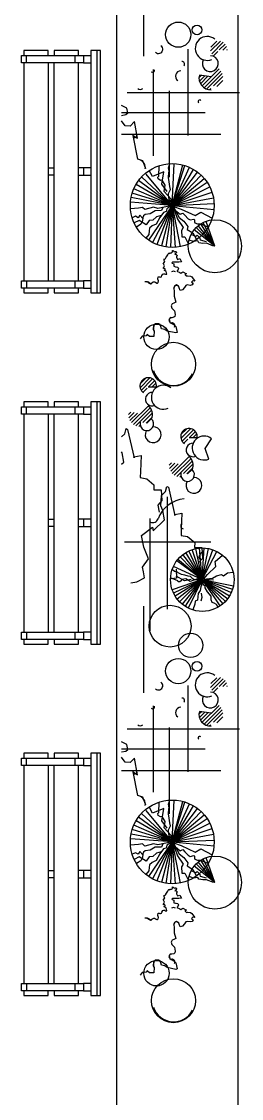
# Model space of a CAD drawing. Header units: millimetres. Extents: x 387 to 811, y 539 to 827.
# Drawn here: x 518.16 to 519.97, y 755.33 to 764.22 of the extents above; entities that cross this region are included whole.
import ezdxf

# ---------------------------------------------------------------- set-up
doc = ezdxf.new("R2010")
doc.units = ezdxf.units.MM
for name, color, linetype in [('LINHA FINA', 8, 'Continuous'), ('MOBILIARIO', 3, 'Continuous'), ('vegetação', 112, 'Continuous')]:
    doc.layers.add(name, color=color, linetype=linetype)

# ---------------------------------------------------------------- blocks, each defined once
blk = doc.blocks.new('banco de praça')
at = {"layer": 'MOBILIARIO'}
for p, q in [((1036.5472, 73.7369), (1036.5472, 73.8169)), ((1036.5472, 73.8169), (1038.5472, 73.8169)), ((1038.5472, 73.7869), (1036.5472, 73.7869)), ((1038.5472, 73.8169), (1038.5472, 73.7369)), ((1038.5472, 73.7369), (1036.5472, 73.7369)), ((1036.5872, 73.6769), (1036.5872, 73.7344)), ((1036.6472, 73.7344), (1036.6472, 73.6769)), ((1037.5197, 73.6394), (1037.5197, 73.7344)), ((1037.5797, 73.7344), (1037.5797, 73.6369)), ((1038.4472, 73.6769), (1038.4472, 73.7344)), ((1038.5072, 73.6769), (1038.5072, 73.7344)), ((1036.5472, 73.4369), (1036.5472, 73.6369)), ((1036.5472, 73.6369), (1036.5847, 73.6369)), ((1036.6472, 73.6769), (1036.5872, 73.6769)), ((1036.5872, 73.6744), (1036.5872, 73.1669)), ((1036.6472, 73.6069), (1036.5872, 73.6069)), ((1036.6472, 73.1669), (1036.6472, 73.6744)), ((1036.6497, 73.6369), (1038.4472, 73.6369)), ((1037.5797, 73.6769), (1037.5197, 73.6769)), ((1038.5072, 73.6769), (1038.4472, 73.6769)), ((1038.4472, 73.6744), (1038.4472, 73.1669)), ((1038.5072, 73.6069), (1038.4472, 73.6069)), ((1038.5072, 73.1669), (1038.5072, 73.6744)), ((1038.5097, 73.6369), (1038.5472, 73.6369)), ((1038.5472, 73.6369), (1038.5472, 73.4369)), ((1036.5847, 73.4369), (1036.5472, 73.4369)), ((1036.6497, 73.4369), (1038.4472, 73.4369)), ((1037.5197, 73.4344), (1037.5197, 73.3894)), ((1037.5797, 73.3869), (1037.5797, 73.4369)), ((1038.5472, 73.4369), (1038.5097, 73.4369)), ((1036.5472, 73.1869), (1036.5472, 73.3869)), ((1036.5472, 73.3869), (1036.5847, 73.3869)), ((1038.4472, 73.3869), (1036.6497, 73.3869)), ((1038.5097, 73.3869), (1038.5472, 73.3869)), ((1038.5472, 73.3869), (1038.5472, 73.1869)), ((1036.5847, 73.1869), (1036.5472, 73.1869)), ((1036.6472, 73.2069), (1036.5872, 73.2069)), ((1036.5872, 73.1669), (1036.6472, 73.1669)), ((1038.4447, 73.1869), (1036.6497, 73.1869)), ((1038.4472, 73.2069), (1038.5072, 73.2069)), ((1038.4472, 73.1669), (1038.5072, 73.1669)), ((1038.5472, 73.1869), (1038.5097, 73.1869))]:
    blk.add_line(p, q, dxfattribs=at)
blk = doc.blocks.new('*X49')
at = {"color": 0}
for p, q in [((50.046, 9.5), (50.248, 9.702)), ((50.07, 9.479), (50.269, 9.678)), ((50.099, 9.463), (50.285, 9.649)), ((50.121, 9.71), (50.15, 9.739)), ((50.127, 9.671), (50.19, 9.734)), ((50.133, 9.632), (50.222, 9.721)), ((49.714, 9.482), (49.831, 9.6)), ((49.715, 9.528), (49.785, 9.599)), ((49.727, 9.45), (49.863, 9.586)), ((49.838, 9.516), (49.887, 9.565)), ((50.135, 9.454), (50.248, 9.567)), ((50.182, 9.456), (50.254, 9.528)), ((50.28, 9.599), (50.294, 9.613)), ((49.748, 9.426), (49.819, 9.498)), ((49.776, 9.41), (49.82, 9.454)), ((49.816, 9.404), (49.821, 9.41))]:
    blk.add_line(p, q, dxfattribs=at)

msp = doc.modelspace()

# ---------------------------------------------------------------- linework, layer by layer
at = {"layer": 'LINHA FINA'}
for p, q in [((519.9471, 754.7532, 54), (519.9471, 767.8071, 54)), ((518.9471, 755.0831, 54), (518.9471, 767.4772, 54))]:
    msp.add_line(p, q, dxfattribs=at)
at = {"layer": 'vegetação'}
for p, q in [((519.1671, 764.6504, -17.14), (519.1671, 763.9374, -17.14)), ((519.5311, 763.9958, -17.14), (519.5311, 763.2828, -17.14)), ((519.2462, 763.8295, -17.14), (519.2462, 763.1165, -17.14)), ((519.723, 763.7684, -17.14), (519.6265, 763.7826, -17.14)), ((519.0326, 763.6393, -17.14), (519.9584, 763.6393, -17.14)), ((519.3768, 763.6512, -17.14), (519.3768, 762.9382, -17.14)), ((518.9855, 763.473, -17.14), (519.6735, 763.473, -17.14)), ((518.9855, 763.2947, -17.14), (519.8041, 763.2947, -17.14)), ((519.4034, 762.7053, -17.14), (519.4894, 763.0402, -17.14)), ((519.4034, 762.7053, -17.14), (519.508, 763.0348, -17.14)), ((519.4034, 762.7053, -17.14), (519.5442, 763.021, -17.14)), ((519.4034, 762.7053, -17.14), (519.5787, 763.0033, -17.14)), ((519.4034, 762.7053, -17.14), (519.1256, 762.9111, -17.14)), ((519.4034, 762.7053, -17.14), (519.1504, 762.9409, -17.14)), ((519.4034, 762.7053, -17.14), (519.1876, 762.9653, -17.14)), ((519.2412, 762.9436, -17.14), (519.2136, 762.9942, -17.14)), ((519.3329, 762.9825, -17.14), (519.2412, 762.9436, -17.14)), ((519.318, 762.8805, -17.14), (519.3329, 762.9825, -17.14)), ((519.4034, 762.7053, -17.14), (519.611, 762.9818, -17.14)), ((519.4034, 762.7053, -17.14), (519.6406, 762.9568, -17.14)), ((519.4034, 762.7053, -17.14), (519.6673, 762.9287, -17.14)), ((519.4034, 762.7053, -17.14), (519.0868, 762.8441, -17.14)), ((519.4034, 762.7053, -17.14), (519.1043, 762.8787, -17.14)), ((519.3602, 762.8202, -17.14), (519.318, 762.8805, -17.14)), ((519.4034, 762.7053, -17.14), (519.6906, 762.8977, -17.14)), ((519.4034, 762.7053, -17.14), (519.7125, 762.8601, -17.14)), ((519.4034, 762.7053, -17.14), (519.0587, 762.7318, -17.14)), ((519.4034, 762.7053, -17.14), (519.0638, 762.7702, -17.14)), ((519.4034, 762.7053, -17.14), (519.0732, 762.8078, -17.14)), ((519.4034, 762.7053, -17.14), (519.7311, 762.8156, -17.14)), ((519.4034, 762.7053, -17.14), (519.7432, 762.7689, -17.14)), ((519.4034, 762.7053, -17.14), (519.2081, 762.42, -17.14)), ((519.2628, 762.6625, -17.14), (519.2213, 762.6361, -17.14)), ((519.4034, 762.7053, -17.14), (519.2413, 762.3999, -17.14)), ((519.3154, 762.663, -17.14), (519.2628, 762.6625, -17.14)), ((519.4034, 762.7053, -17.14), (519.2765, 762.3837, -17.14)), ((519.4034, 762.7053, -17.14), (519.3133, 762.3715, -17.14)), ((519.3257, 762.6901, -17.14), (519.3154, 762.663, -17.14)), ((519.4034, 762.7053, -17.14), (519.3513, 762.3635, -17.14)), ((519.4034, 762.7053, -17.14), (519.3898, 762.3598, -17.14)), ((519.4034, 762.7053, -17.14), (519.7488, 762.721, -17.14)), ((519.4034, 762.7053, -17.14), (519.4671, 762.3655, -17.14)), ((519.4034, 762.7053, -17.14), (519.4286, 762.3605, -17.14)), ((519.4034, 762.7053, -17.14), (519.7476, 762.6728, -17.14)), ((519.4072, 762.7019, -17.14), (519.4464, 762.5914, -17.14)), ((519.1294, 762.5817, -17.14), (519.089, 762.5615, -17.14)), ((519.1886, 762.5463, -17.14), (519.1294, 762.5817, -17.14)), ((519.158, 762.5777, -17.14), (519.1445, 762.5504, -17.14)), ((519.1619, 762.6063, -17.14), (519.158, 762.5777, -17.14)), ((519.1656, 762.6194, -17.14), (519.1619, 762.6063, -17.14)), ((519.1789, 762.6312, -17.14), (519.1656, 762.6194, -17.14)), ((519.2213, 762.6361, -17.14), (519.1789, 762.6312, -17.14)), ((519.2129, 762.5818, -17.14), (519.1886, 762.5463, -17.14)), ((519.2434, 762.5844, -17.14), (519.2129, 762.5818, -17.14)), ((519.2724, 762.6115, -17.14), (519.2434, 762.5844, -17.14)), ((519.3126, 762.6232, -17.14), (519.2724, 762.6115, -17.14)), ((519.4464, 762.5914, -17.14), (519.4933, 762.5227, -17.14)), ((519.7547, 762.3693, -17.14), (519.6376, 762.5544, -17.14)), ((519.7547, 762.3693, -17.14), (519.659, 762.5663, -17.14)), ((519.7547, 762.3693, -17.14), (519.6838, 762.5734, -17.14)), ((519.1445, 762.5504, -17.14), (519.1072, 762.527, -17.14)), ((519.4933, 762.5227, -17.14), (519.4793, 762.4984, -17.14)), ((519.4793, 762.4984, -17.14), (519.4829, 762.4464, -17.14)), ((519.598, 762.4492, -17.14), (519.5582, 762.4661, -17.14)), ((519.7547, 762.3693, -17.14), (519.583, 762.5053, -17.14)), ((519.7547, 762.3693, -17.14), (519.5993, 762.5237, -17.14)), ((519.7547, 762.3693, -17.14), (519.6176, 762.5401, -17.14)), ((519.4829, 762.4464, -17.14), (519.5074, 762.4479, -17.14)), ((519.5074, 762.4479, -17.14), (519.5372, 762.3865, -17.14)), ((519.6091, 762.4601, -17.14), (519.598, 762.4492, -17.14)), ((519.6324, 762.4367, -17.14), (519.6091, 762.4601, -17.14)), ((519.6358, 762.4192, -17.14), (519.6324, 762.4367, -17.14)), ((519.6868, 762.4059, -17.14), (519.6358, 762.4192, -17.14)), ((519.2054, 761.2095, -17.14), (519.2727, 761.2085, -17.14)), ((519.2307, 760.9452, -17.14), (519.1936, 760.9084, -17.14)), ((519.5418, 760.7908, -17.14), (519.6091, 760.7898, -17.14)), ((519.6744, 760.6994, -17.14), (519.7279, 760.7808, -17.14)), ((519.7054, 760.6129, -17.14), (519.6744, 760.6994, -17.14)), ((519.5671, 760.5265, -17.14), (519.53, 760.4897, -17.14)), ((519.3648, 759.3736, -17.14), (519.3648, 760.2994, -17.14)), ((519.2222, 759.1956, -17.14), (519.2222, 760.1213, -17.14)), ((519.0083, 759.9301, -17.14), (519.7213, 759.9301, -17.14)), ((519.6509, 759.6171, -17.14), (519.4687, 759.805, -17.14)), ((519.6509, 759.6171, -17.14), (519.4909, 759.8242, -17.14)), ((519.6509, 759.6171, -17.14), (519.515, 759.8408, -17.14)), ((519.6509, 759.6171, -17.14), (519.5409, 759.8546, -17.14)), ((519.6509, 759.6171, -17.14), (519.5682, 759.8654, -17.14)), ((519.6509, 759.6171, -17.14), (519.5965, 759.8731, -17.14)), ((519.6509, 759.6171, -17.14), (519.6291, 759.8779, -17.14)), ((519.6509, 759.6171, -17.14), (519.6656, 759.8784, -17.14)), ((519.6509, 759.6171, -17.14), (519.7019, 759.8739, -17.14)), ((519.6509, 759.6171, -17.14), (519.7371, 759.8643, -17.14)), ((519.6509, 759.6171, -17.14), (519.7707, 759.8499, -17.14)), ((519.6509, 759.6171, -17.14), (519.4398, 759.7718, -17.14)), ((519.6509, 759.6171, -17.14), (519.4488, 759.7834, -17.14)), ((519.4378, 759.6281, -17.14), (519.3945, 759.623, -17.14)), ((519.4363, 759.7036, -17.14), (519.4378, 759.6281, -17.14)), ((519.5038, 759.6064, -17.14), (519.4363, 759.6456, -17.14)), ((519.5581, 759.6191, -17.14), (519.5038, 759.6064, -17.14)), ((519.6544, 759.6188, -17.14), (519.7431, 759.6153, -17.14)), ((519.6509, 759.6171, -17.14), (519.4032, 759.5329, -17.14)), ((519.6509, 759.6171, -17.14), (519.4141, 759.5057, -17.14)), ((519.6509, 759.6171, -17.14), (519.4281, 759.4798, -17.14)), ((519.6509, 759.6171, -17.14), (519.4449, 759.4558, -17.14)), ((519.6509, 759.6171, -17.14), (519.4643, 759.4337, -17.14)), ((519.6509, 759.6171, -17.14), (519.486, 759.4139, -17.14)), ((519.6509, 759.6171, -17.14), (519.5098, 759.3968, -17.14)), ((519.6509, 759.6171, -17.14), (519.5353, 759.3823, -17.14)), ((519.6398, 759.6162, -17.14), (519.6559, 759.6013, -17.14)), ((519.6559, 759.6013, -17.14), (519.6415, 759.5643, -17.14)), ((519.6509, 759.6171, -17.14), (519.8602, 759.4599, -17.14)), ((519.6509, 759.6171, -17.14), (519.8412, 759.4374, -17.14)), ((519.6509, 759.6171, -17.14), (519.8199, 759.4173, -17.14)), ((519.6509, 759.6171, -17.14), (519.7965, 759.3996, -17.14)), ((519.6509, 759.6171, -17.14), (519.9077, 759.5662, -17.14)), ((519.6509, 759.6171, -17.14), (519.9004, 759.5378, -17.14)), ((519.6509, 759.6171, -17.14), (519.8899, 759.5104, -17.14)), ((519.6509, 759.6171, -17.14), (519.8764, 759.4843, -17.14)), ((519.6483, 759.4697, -17.14), (519.6398, 759.4385, -17.14)), ((519.6415, 759.5063, -17.14), (519.6483, 759.4697, -17.14)), ((519.1671, 759.3971, -17.14), (519.1671, 758.6841, -17.14)), ((519.5311, 758.7425, -17.14), (519.5311, 758.0295, -17.14)), ((519.2462, 758.5762, -17.14), (519.2462, 757.8632, -17.14)), ((519.723, 758.5151, -17.14), (519.6265, 758.5293, -17.14)), ((519.0326, 758.386, -17.14), (519.9584, 758.386, -17.14)), ((519.3768, 758.3979, -17.14), (519.3768, 757.6849, -17.14)), ((518.9855, 758.2197, -17.14), (519.6735, 758.2197, -17.14)), ((518.9855, 758.0414, -17.14), (519.8041, 758.0414, -17.14)), ((519.4034, 757.452, -17.14), (519.4894, 757.7869, -17.14)), ((519.4034, 757.452, -17.14), (519.508, 757.7815, -17.14)), ((519.4034, 757.452, -17.14), (519.5442, 757.7678, -17.14)), ((519.4034, 757.452, -17.14), (519.1504, 757.6876, -17.14)), ((519.4034, 757.452, -17.14), (519.1876, 757.712, -17.14)), ((519.2412, 757.6903, -17.14), (519.2136, 757.7409, -17.14)), ((519.3329, 757.7292, -17.14), (519.2412, 757.6903, -17.14)), ((519.318, 757.6272, -17.14), (519.3329, 757.7292, -17.14)), ((519.4034, 757.452, -17.14), (519.5787, 757.75, -17.14)), ((519.4034, 757.452, -17.14), (519.611, 757.7285, -17.14)), ((519.4034, 757.452, -17.14), (519.6406, 757.7035, -17.14)), ((519.4034, 757.452, -17.14), (519.6673, 757.6754, -17.14)), ((519.4034, 757.452, -17.14), (519.0868, 757.5909, -17.14)), ((519.4034, 757.452, -17.14), (519.1043, 757.6254, -17.14)), ((519.4034, 757.452, -17.14), (519.1256, 757.6578, -17.14)), ((519.3602, 757.5669, -17.14), (519.318, 757.6272, -17.14)), ((519.4034, 757.452, -17.14), (519.6906, 757.6444, -17.14)), ((519.4034, 757.452, -17.14), (519.7125, 757.6068, -17.14)), ((519.4034, 757.452, -17.14), (519.0638, 757.5169, -17.14)), ((519.4034, 757.452, -17.14), (519.0732, 757.5545, -17.14)), ((519.4034, 757.452, -17.14), (519.7311, 757.5623, -17.14)), ((519.4034, 757.452, -17.14), (519.7432, 757.5156, -17.14)), ((519.4034, 757.452, -17.14), (519.0587, 757.4785, -17.14)), ((519.4034, 757.452, -17.14), (519.2081, 757.1667, -17.14)), ((519.2628, 757.4092, -17.14), (519.2213, 757.3828, -17.14)), ((519.4034, 757.452, -17.14), (519.2413, 757.1467, -17.14)), ((519.3154, 757.4097, -17.14), (519.2628, 757.4092, -17.14)), ((519.4034, 757.452, -17.14), (519.2765, 757.1304, -17.14)), ((519.4034, 757.452, -17.14), (519.3133, 757.1182, -17.14)), ((519.3257, 757.4368, -17.14), (519.3154, 757.4097, -17.14)), ((519.4034, 757.452, -17.14), (519.3513, 757.1102, -17.14)), ((519.4034, 757.452, -17.14), (519.3898, 757.1066, -17.14)), ((519.4034, 757.452, -17.14), (519.7488, 757.4677, -17.14)), ((519.4034, 757.452, -17.14), (519.4671, 757.1122, -17.14)), ((519.4034, 757.452, -17.14), (519.4286, 757.1072, -17.14)), ((519.4034, 757.452, -17.14), (519.7476, 757.4195, -17.14)), ((519.4072, 757.4486, -17.14), (519.4464, 757.3381, -17.14)), ((519.1294, 757.3284, -17.14), (519.089, 757.3082, -17.14)), ((519.1886, 757.293, -17.14), (519.1294, 757.3284, -17.14)), ((519.158, 757.3244, -17.14), (519.1445, 757.2971, -17.14)), ((519.1619, 757.3531, -17.14), (519.158, 757.3244, -17.14)), ((519.1656, 757.3662, -17.14), (519.1619, 757.3531, -17.14)), ((519.1789, 757.3779, -17.14), (519.1656, 757.3662, -17.14)), ((519.2213, 757.3828, -17.14), (519.1789, 757.3779, -17.14)), ((519.2129, 757.3285, -17.14), (519.1886, 757.293, -17.14)), ((519.2434, 757.3311, -17.14), (519.2129, 757.3285, -17.14)), ((519.2724, 757.3582, -17.14), (519.2434, 757.3311, -17.14)), ((519.3126, 757.3699, -17.14), (519.2724, 757.3582, -17.14)), ((519.4464, 757.3381, -17.14), (519.4933, 757.2694, -17.14)), ((519.7547, 757.116, -17.14), (519.659, 757.313, -17.14)), ((519.7547, 757.116, -17.14), (519.6838, 757.3201, -17.14)), ((519.1445, 757.2971, -17.14), (519.1072, 757.2737, -17.14)), ((519.4933, 757.2694, -17.14), (519.4793, 757.2451, -17.14)), ((519.4793, 757.2451, -17.14), (519.4829, 757.1931, -17.14)), ((519.7547, 757.116, -17.14), (519.583, 757.252, -17.14)), ((519.7547, 757.116, -17.14), (519.5993, 757.2704, -17.14)), ((519.7547, 757.116, -17.14), (519.6176, 757.2868, -17.14)), ((519.7547, 757.116, -17.14), (519.6376, 757.3011, -17.14)), ((519.4829, 757.1931, -17.14), (519.5074, 757.1946, -17.14)), ((519.5074, 757.1946, -17.14), (519.5372, 757.1332, -17.14)), ((519.598, 757.1959, -17.14), (519.5582, 757.2129, -17.14)), ((519.6091, 757.2068, -17.14), (519.598, 757.1959, -17.14)), ((519.6324, 757.1834, -17.14), (519.6091, 757.2068, -17.14)), ((519.6358, 757.1659, -17.14), (519.6324, 757.1834, -17.14)), ((519.6868, 757.1526, -17.14), (519.6358, 757.1659, -17.14))]:
    msp.add_line(p, q, dxfattribs=at)
at = {"layer": 'vegetação', "elevation": -17.14}
for points in [[(518.9855, 763.4493), (519.0191, 763.4556), (519.0369, 763.4691), (519.0295, 763.5083), (518.9848, 763.5305)], [(519.184, 763.0086), (519.1614, 763.0755), (519.1184, 763.0878), (519.0817, 763.2843), (519.1166, 763.2603), (519.0909, 763.3978), (519.0571, 763.361), (519.016, 763.3635), (518.9855, 763.4038)], [(519.4001, 762.7068), (519.3935, 762.7582), (519.3352, 762.8217), (519.3442, 762.873), (519.3208, 762.9151), (519.3058, 762.9123), (519.2881, 762.9245), (519.2853, 762.9394), (519.2931, 762.9471), (519.294, 763.0332)], [(519.392, 762.7331), (519.3786, 762.7554), (519.3718, 762.7914), (519.3726, 762.8039), (519.3879, 762.8378), (519.3834, 762.8617), (519.3791, 762.9012), (519.3724, 762.9372), (519.3741, 762.9778), (519.3784, 762.9879), (519.3728, 763.0178), (519.3833, 763.0504)], [(519.4025, 762.7103), (519.4189, 763.0507)], [(519.4034, 762.7053), (519.284, 762.6819), (519.2483, 762.6907), (519.1776, 762.6713), (519.1587, 762.6894), (519.1258, 762.6833), (519.0588, 762.678)], [(519.3922, 762.6991), (519.3591, 762.6774), (519.3541, 762.6547), (519.3307, 762.6473), (519.301, 762.6076), (519.2711, 762.5524), (519.2369, 762.5367), (519.2157, 762.5172), (519.2137, 762.4952), (519.2098, 762.4665), (519.1863, 762.4363)], [(519.4143, 762.697), (519.4773, 762.6747), (519.5924, 762.6219), (519.6399, 762.6494), (519.7327, 762.6)], [(519.4148, 762.694), (519.4591, 762.6062), (519.4988, 762.5764), (519.5317, 762.533), (519.5272, 762.5074), (519.5728, 762.4787), (519.6038, 762.4236)], [(519.4278, 762.6682), (519.4696, 762.633), (519.4894, 762.6429), (519.5083, 762.6247), (519.5354, 762.5957), (519.5496, 762.586), (519.5825, 762.5921), (519.5866, 762.5867), (519.5864, 762.5712), (519.5881, 762.5622), (519.6113, 762.5541), (519.6423, 762.5537), (519.7001, 762.5278)], [(519.1608, 762.5987), (519.1365, 762.6264), (519.1219, 762.6051), (519.1011, 762.6167), (519.0725, 762.6051)], [(519.7445, 762.37), (519.6869, 762.3935), (519.6555, 762.3913), (519.6218, 762.3984), (519.6132, 762.4125), (519.5795, 762.4073), (519.5418, 762.4207)], [(519.1777, 762.0777), (519.1808, 762.0793), (519.1824, 762.0793), (519.1871, 762.0793), (519.1903, 762.0793), (519.1934, 762.0793), (519.195, 762.0761), (519.1997, 762.0745), (519.2045, 762.0714), (519.2076, 762.0682), (519.2124, 762.0651), (519.2187, 762.0619), (519.2234, 762.0588), (519.2281, 762.0588), (519.236, 762.0666), (519.2376, 762.0666), (519.2392, 762.0698), (519.2455, 762.0745), (519.2518, 762.0761), (519.2581, 762.0761), (519.2644, 762.0714), (519.277, 762.0651), (519.2817, 762.0651), (519.288, 762.0698), (519.2896, 762.0824), (519.2833, 762.0982), (519.2833, 762.1013), (519.288, 762.1171), (519.2943, 762.1171), (519.3006, 762.1155), (519.3054, 762.114), (519.3132, 762.1171), (519.318, 762.1266), (519.3243, 762.1392), (519.3337, 762.1424), (519.34, 762.1408), (519.3479, 762.1376), (519.3589, 762.1376), (519.3542, 762.1613), (519.3369, 762.1707), (519.3369, 762.1707), (519.3369, 762.1723), (519.3448, 762.1739), (519.3448, 762.1771), (519.3448, 762.1771), (519.3448, 762.1802), (519.3416, 762.1849), (519.34, 762.1849), (519.3321, 762.1865), (519.3306, 762.1881), (519.3306, 762.1913), (519.3306, 762.1944), (519.3337, 762.1991), (519.3369, 762.2007), (519.3384, 762.2086), (519.3274, 762.2291), (519.3274, 762.2291), (519.3306, 762.226), (519.3416, 762.2433), (519.34, 762.2465), (519.3369, 762.2528), (519.3353, 762.2654), (519.3369, 762.2638), (519.3432, 762.2638), (519.3479, 762.2685), (519.3526, 762.278), (519.3511, 762.2796), (519.3558, 762.2812), (519.3668, 762.2985), (519.3747, 762.3159), (519.381, 762.3096), (519.3905, 762.3143), (519.3968, 762.3159), (519.4031, 762.319), (519.4046, 762.3238), (519.4062, 762.3269), (519.4062, 762.3348), (519.411, 762.3332), (519.4125, 762.3301), (519.4173, 762.3269), (519.422, 762.3238), (519.4283, 762.3253), (519.4346, 762.3253), (519.4377, 762.3174), (519.433, 762.3111), (519.4299, 762.308), (519.4251, 762.3032), (519.4267, 762.3001), (519.4314, 762.3032), (519.444, 762.2922), (519.444, 762.2906), (519.4393, 762.2843), (519.4393, 762.278), (519.4472, 762.2591), (519.4645, 762.267), (519.4787, 762.2417), (519.4567, 762.237), (519.4267, 762.2386), (519.4046, 762.2386), (519.3999, 762.2323), (519.4015, 762.2291), (519.4157, 762.2244), (519.4173, 762.2196), (519.4173, 762.207), (519.4173, 762.2039), (519.4299, 762.1991), (519.4346, 762.1991), (519.4472, 762.196), (519.4567, 762.1865), (519.4519, 762.1802), (519.4456, 762.1676), (519.4409, 762.1644), (519.4645, 762.1518), (519.474, 762.1471), (519.4819, 762.1534), (519.4898, 762.1581), (519.5213, 762.1424), (519.5102, 762.1408), (519.5087, 762.1329), (519.5166, 762.1266), (519.5244, 762.1218), (519.5323, 762.125), (519.5528, 762.1234), (519.5654, 762.1155), (519.5906, 762.0808), (519.5733, 762.084), (519.5623, 762.0729), (519.5764, 762.0635), (519.5686, 762.0493), (519.5497, 762.0461), (519.526, 762.0493), (519.515, 762.0446), (519.5055, 762.0288), (519.4882, 762.0099), (519.4677, 762.0051), (519.4614, 762.0256), (519.4582, 762.0351), (519.4377, 762.0493), (519.422, 762.0398), (519.4157, 762.024), (519.4188, 761.9957), (519.4188, 761.9562), (519.4314, 761.9089), (519.422, 761.9026), (519.4173, 761.8994), (519.4015, 761.8947), (519.3952, 761.8773), (519.3999, 761.8584), (519.4062, 761.8521), (519.4204, 761.8363), (519.4267, 761.8048), (519.4236, 761.7906), (519.4173, 761.7827), (519.3999, 761.7796), (519.3873, 761.7796), (519.3779, 761.7685), (519.3826, 761.7433), (519.3936, 761.7354), (519.4188, 761.7212), (519.4314, 761.707), (519.444, 761.6565), (519.433, 761.6534), (519.3621, 761.6691), (519.3416, 761.6818), (519.3148, 761.6881), (519.3085, 761.707), (519.3038, 761.7243), (519.2912, 761.7291), (519.2644, 761.7291), (519.2486, 761.7165), (519.247, 761.6818), (519.2533, 761.6676), (519.2518, 761.625), (519.2344, 761.6234), (519.2155, 761.625), (519.1966, 761.6407), (519.1871, 761.6297), (519.1556, 761.6265), (519.1383, 761.6045)], [(519.1934, 762.0761), (519.1982, 762.0793), (519.2061, 762.0745), (519.2124, 762.0698), (519.2218, 762.0619), (519.2281, 762.0603)], [(519.4173, 762.0209), (519.4267, 762.043)], [(518.9851, 760.7959), (519.0109, 760.821), (519.0231, 760.864), (519.0348, 760.856), (519.0887, 760.6224), (519.0869, 760.6322), (519.1458, 760.6432), (519.1402, 760.5102), (519.1396, 760.4593), (519.1924, 760.4489), (519.2525, 760.3992), (519.25, 760.3581), (519.3108, 760.3594), (519.3175, 760.2692), (519.2837, 760.2324), (519.2948, 760.1736)], [(518.9855, 760.569), (519.004, 760.5862), (518.9893, 760.6647), (518.9855, 760.6729)], [(519.0615, 759.5902), (519.1106, 759.5994), (519.1757, 759.6319), (519.1665, 759.6809), (519.1592, 759.7202), (519.2071, 759.7901), (519.1691, 759.8845), (519.1507, 759.9826), (519.2397, 760.05), (519.2452, 760.0206), (519.3404, 760.1095), (519.3257, 760.188), (519.3086, 760.2254), (519.3135, 760.3076), (519.3215, 760.3192), (519.3473, 760.3444), (519.3596, 760.3873), (519.3712, 760.3793), (519.4251, 760.1457), (519.4233, 760.1555), (519.4822, 760.1665), (519.4767, 760.0335), (519.476, 759.9826), (519.5288, 759.9722), (519.5889, 759.9225), (519.5865, 759.8814), (519.6472, 759.8827), (519.6539, 759.7925), (519.6202, 759.7557), (519.6312, 759.6969)], [(519.6598, 759.6224), (519.6932, 759.6604), (519.7628, 759.7265), (519.7568, 759.7676), (519.8176, 759.8189)], [(519.6472, 759.6179), (519.4126, 759.7252)], [(519.649, 759.6152), (519.611, 759.6251), (519.5499, 759.6019), (519.5164, 759.6227), (519.4803, 759.6181), (519.478, 759.6068), (519.4645, 759.5978), (519.4531, 759.6), (519.45, 759.6077), (519.3897, 759.6325)], [(519.6282, 759.617), (519.6087, 759.6138), (519.5816, 759.6192), (519.573, 759.6232), (519.5535, 759.6435), (519.5354, 759.6471), (519.5064, 759.6552), (519.4793, 759.6606), (519.4512, 759.6732), (519.4453, 759.6791), (519.4227, 759.6835), (519.4027, 759.7001)], [(519.6621, 759.622), (519.7363, 759.6284), (519.7683, 759.6479), (519.8081, 759.6588), (519.8249, 759.6484), (519.8579, 759.6724), (519.9053, 759.6787)], [(519.6509, 759.6171), (519.6338, 759.5266), (519.6175, 759.504), (519.6113, 759.4489), (519.5932, 759.4407), (519.5883, 759.4158), (519.5732, 759.3672)], [(519.6522, 759.6075), (519.6581, 759.5781), (519.6726, 759.5682), (519.6713, 759.5497), (519.6908, 759.5176), (519.7211, 759.4811), (519.7226, 759.4526), (519.7303, 759.4323), (519.7452, 759.4246), (519.7642, 759.4138), (519.7789, 759.3888)], [(518.9855, 758.196), (519.0191, 758.2023), (519.0369, 758.2158), (519.0295, 758.255), (518.9848, 758.2772)], [(519.184, 757.7553), (519.1614, 757.8222), (519.1184, 757.8345), (519.0817, 758.031), (519.1166, 758.007), (519.0909, 758.1445), (519.0571, 758.1077), (519.016, 758.1102), (518.9855, 758.1505)], [(519.4001, 757.4535), (519.3935, 757.5049), (519.3352, 757.5684), (519.3442, 757.6197), (519.3208, 757.6618), (519.3058, 757.659), (519.2881, 757.6712), (519.2853, 757.6861), (519.2931, 757.6938), (519.294, 757.78)], [(519.392, 757.4798), (519.3786, 757.5021), (519.3718, 757.5381), (519.3726, 757.5506), (519.3879, 757.5845), (519.3834, 757.6084), (519.3791, 757.6479), (519.3724, 757.6839), (519.3741, 757.7245), (519.3784, 757.7346), (519.3728, 757.7645), (519.3833, 757.7971)], [(519.4025, 757.457), (519.4189, 757.7974)], [(519.4034, 757.452), (519.284, 757.4286), (519.2483, 757.4374), (519.1776, 757.418), (519.1587, 757.4362), (519.1258, 757.43), (519.0588, 757.4247)], [(519.3922, 757.4458), (519.3591, 757.4241), (519.3541, 757.4014), (519.3307, 757.394), (519.301, 757.3543), (519.2711, 757.2991), (519.2369, 757.2834), (519.2157, 757.2639), (519.2137, 757.2419), (519.2098, 757.2132), (519.1863, 757.183)], [(519.4143, 757.4437), (519.4773, 757.4214), (519.5924, 757.3686), (519.6399, 757.3961), (519.7327, 757.3467)], [(519.4148, 757.4407), (519.4591, 757.3529), (519.4988, 757.3232), (519.5317, 757.2797), (519.5272, 757.2541), (519.5728, 757.2254), (519.6038, 757.1703)], [(519.4278, 757.4149), (519.4696, 757.3797), (519.4894, 757.3896), (519.5083, 757.3714), (519.5354, 757.3424), (519.5496, 757.3327), (519.5825, 757.3388), (519.5866, 757.3334), (519.5864, 757.3179), (519.5881, 757.3089), (519.6113, 757.3008), (519.6423, 757.3004), (519.7001, 757.2745)], [(519.1608, 757.3454), (519.1365, 757.3731), (519.1219, 757.3518), (519.1011, 757.3634), (519.0725, 757.3518)], [(519.7445, 757.1167), (519.6869, 757.1402), (519.6555, 757.138), (519.6218, 757.1451), (519.6132, 757.1592), (519.5795, 757.154), (519.5418, 757.1674)], [(519.1777, 756.8244), (519.1808, 756.826), (519.1824, 756.826), (519.1871, 756.826), (519.1903, 756.826), (519.1934, 756.826), (519.195, 756.8228), (519.1997, 756.8212), (519.2045, 756.8181), (519.2076, 756.8149), (519.2124, 756.8118), (519.2187, 756.8086), (519.2234, 756.8055), (519.2281, 756.8055), (519.236, 756.8133), (519.2376, 756.8133), (519.2392, 756.8165), (519.2455, 756.8212), (519.2518, 756.8228), (519.2581, 756.8228), (519.2644, 756.8181), (519.277, 756.8118), (519.2817, 756.8118), (519.288, 756.8165), (519.2896, 756.8291), (519.2833, 756.8449), (519.2833, 756.848), (519.288, 756.8638), (519.2943, 756.8638), (519.3006, 756.8622), (519.3054, 756.8607), (519.3132, 756.8638), (519.318, 756.8733), (519.3243, 756.8859), (519.3337, 756.8891), (519.34, 756.8875), (519.3479, 756.8843), (519.3589, 756.8843), (519.3542, 756.908), (519.3369, 756.9175), (519.3369, 756.9175), (519.3369, 756.919), (519.3448, 756.9206), (519.3448, 756.9238), (519.3448, 756.9238), (519.3448, 756.9269), (519.3416, 756.9317), (519.34, 756.9317), (519.3321, 756.9332), (519.3306, 756.9348), (519.3306, 756.938), (519.3306, 756.9411), (519.3337, 756.9458), (519.3369, 756.9474), (519.3384, 756.9553), (519.3274, 756.9758), (519.3274, 756.9758), (519.3306, 756.9727), (519.3416, 756.99), (519.34, 756.9932), (519.3369, 756.9995), (519.3353, 757.0121), (519.3369, 757.0105), (519.3432, 757.0105), (519.3479, 757.0153), (519.3526, 757.0247), (519.3511, 757.0263), (519.3558, 757.0279), (519.3668, 757.0452), (519.3747, 757.0626), (519.381, 757.0563), (519.3905, 757.061), (519.3968, 757.0626), (519.4031, 757.0657), (519.4046, 757.0705), (519.4062, 757.0736), (519.4062, 757.0815), (519.411, 757.0799), (519.4125, 757.0768), (519.4173, 757.0736), (519.422, 757.0705), (519.4283, 757.072), (519.4346, 757.072), (519.4377, 757.0642), (519.433, 757.0578), (519.4299, 757.0547), (519.4251, 757.05), (519.4267, 757.0468), (519.4314, 757.05), (519.444, 757.0389), (519.444, 757.0373), (519.4393, 757.031), (519.4393, 757.0247), (519.4472, 757.0058), (519.4645, 757.0137), (519.4787, 756.9884), (519.4567, 756.9837), (519.4267, 756.9853), (519.4046, 756.9853), (519.3999, 756.979), (519.4015, 756.9758), (519.4157, 756.9711), (519.4173, 756.9664), (519.4173, 756.9537), (519.4173, 756.9506), (519.4299, 756.9458), (519.4346, 756.9458), (519.4472, 756.9427), (519.4567, 756.9332), (519.4519, 756.9269), (519.4456, 756.9143), (519.4409, 756.9111), (519.4645, 756.8985), (519.474, 756.8938), (519.4819, 756.9001), (519.4898, 756.9048), (519.5213, 756.8891), (519.5102, 756.8875), (519.5087, 756.8796), (519.5166, 756.8733), (519.5244, 756.8686), (519.5323, 756.8717), (519.5528, 756.8701), (519.5654, 756.8622), (519.5906, 756.8275), (519.5733, 756.8307), (519.5623, 756.8197), (519.5764, 756.8102), (519.5686, 756.796), (519.5497, 756.7928), (519.526, 756.796), (519.515, 756.7913), (519.5055, 756.7755), (519.4882, 756.7566), (519.4677, 756.7518), (519.4614, 756.7723), (519.4582, 756.7818), (519.4377, 756.796), (519.422, 756.7865), (519.4157, 756.7708), (519.4188, 756.7424), (519.4188, 756.7029), (519.4314, 756.6556), (519.422, 756.6493), (519.4173, 756.6461), (519.4015, 756.6414), (519.3952, 756.6241), (519.3999, 756.6051), (519.4062, 756.5988), (519.4204, 756.583), (519.4267, 756.5515), (519.4236, 756.5373), (519.4173, 756.5294), (519.3999, 756.5263), (519.3873, 756.5263), (519.3779, 756.5152), (519.3826, 756.49), (519.3936, 756.4821), (519.4188, 756.4679), (519.4314, 756.4537), (519.444, 756.4032), (519.433, 756.4001), (519.3621, 756.4158), (519.3416, 756.4285), (519.3148, 756.4348), (519.3085, 756.4537), (519.3038, 756.471), (519.2912, 756.4758), (519.2644, 756.4758), (519.2486, 756.4632), (519.247, 756.4285), (519.2533, 756.4143), (519.2518, 756.3717), (519.2344, 756.3701), (519.2155, 756.3717), (519.1966, 756.3874), (519.1871, 756.3764), (519.1556, 756.3732), (519.1383, 756.3512)], [(519.1934, 756.8228), (519.1982, 756.826), (519.2061, 756.8212), (519.2124, 756.8165), (519.2218, 756.8086), (519.2281, 756.807)], [(519.4173, 756.7676), (519.4267, 756.7897)]]:
    msp.add_lwpolyline(points, dxfattribs=at)
at = {"layer": 'vegetação'}
for centre, radius in [((519.4528, 764.1159, -17.14), 0.1043), ((519.6079, 764.1551, -17.14), 0.0399), ((519.4034, 762.7053, -17.14), 0.3457), ((519.7547, 762.3693, -17.14), 0.219), ((519.2735, 761.6212, -17.14), 0.1049), ((519.4128, 761.3947, -17.14), 0.1818), ((519.6509, 759.6171, -17.14), 0.2617), ((519.3855, 759.2334, -17.14), 0.1723), ((519.5552, 759.0749, -17.14), 0.1003), ((519.4528, 758.8626, -17.14), 0.1043), ((519.6079, 758.9018, -17.14), 0.0399), ((519.4034, 757.452, -17.14), 0.3457), ((519.7547, 757.116, -17.14), 0.219), ((519.2735, 756.3679, -17.14), 0.1049), ((519.4128, 756.1414, -17.14), 0.1818)]:
    msp.add_circle(centre, radius, dxfattribs=at)
for centre, radius, start, end in [((519.6916, 764.0021, -17.14), 0.0989, 51.30815, 293.41238), ((519.2894, 763.9953, -17.14), 0.0353, 224.78354, 53.45627), ((519.4851, 763.8735, -17.14), 0.02, 314.23852, 101.49864), ((519.7167, 763.8767, -17.14), 0.0656, 150.88463, 87.25164), ((519.2412, 763.8219, -17.14), 0.0167, 230.64073, 16.80382), ((519.4743, 763.7731, -17.14), 0.044, 91.6069, 235.03279), ((519.7226, 763.7592, -17.14), 0.0989, 166.30815, 270.7141), ((519.1394, 763.6963, -17.14), 0.0328, 231.53858, 308.46142), ((519.6298, 763.564, -17.14), 0.0129, 44.57739, 238.1707), ((519.0959, 763.2841, -17.14), 0.0166, 162.51885, 30.91735), ((519.1154, 763.018, -17.14), 0.0665, 350.46276, 68.06075), ((519.4137, 762.1324, -17.14), 0.0308, 56.99166, 123.00834), ((519.4385, 762.0243, -17.14), 0.0214, 3.4323, 172.32207), ((519.3986, 761.7595, -17.14), 0.0226, 106.80321, 273.43046), ((519.3191, 761.6904, -17.14), 0.0712, 151.49598, 194.69266), ((519.4013, 761.7135, -17.14), 0.0235, 331.46995, 93.43046), ((519.4137, 761.3947, -17.14), 0.1743, 197.42062, 333.30097), ((519.2048, 761.2159, -17.14), 0.0683, 353.82456, 235.92878), ((519.3297, 761.1223, -17.14), 0.0989, 51.30815, 293.41238), ((519.238, 761.1068, -17.14), 0.0562, 88.35216, 293.41238), ((519.1405, 760.9797, -17.14), 0.0989, 338.51915, 48.41238), ((519.1934, 760.9031, -17.14), 0.0562, 166.30815, 48.41238), ((519.2457, 760.8135, -17.14), 0.0656, 149.19473, 91.31374), ((519.5412, 760.7971, -17.14), 0.0683, 353.82456, 235.92878), ((519.6661, 760.7036, -17.14), 0.0989, 51.30815, 293.41238), ((519.5744, 760.6881, -17.14), 0.0562, 88.35216, 293.41238), ((519.4769, 760.561, -17.14), 0.0989, 338.51915, 48.41238), ((519.5298, 760.4844, -17.14), 0.0562, 166.30815, 48.41238), ((519.5821, 760.3948, -17.14), 0.0656, 149.19473, 91.31374), ((519.5214, 760.034, -17.14), 0.2496, 94.5197, 159.89615), ((519.2414, 760.1364, -17.14), 0.0486, 247.97748, 339.89615), ((519.4973, 760.0604, -17.14), 0.0243, 146.88178, 259.56565), ((519.672, 759.8016, -17.14), 0.0484, 120.7276, 198.11477), ((519.6916, 758.7488, -17.14), 0.0989, 51.30815, 293.41238), ((519.2894, 758.742, -17.14), 0.0353, 224.78354, 53.45627), ((519.4851, 758.6202, -17.14), 0.02, 314.23852, 101.49864), ((519.7167, 758.6234, -17.14), 0.0656, 150.88463, 87.25164), ((519.2412, 758.5686, -17.14), 0.0167, 230.64073, 16.80382), ((519.4743, 758.5198, -17.14), 0.044, 91.6069, 235.03279), ((519.7226, 758.5059, -17.14), 0.0989, 166.30815, 270.7141), ((519.1394, 758.443, -17.14), 0.0328, 231.53858, 308.46142), ((519.6298, 758.3107, -17.14), 0.0129, 44.57739, 238.1707), ((519.0959, 758.0308, -17.14), 0.0166, 162.51885, 30.91735), ((519.1154, 757.7647, -17.14), 0.0665, 350.46276, 68.06075), ((519.4137, 756.8791, -17.14), 0.0308, 56.99166, 123.00834), ((519.4385, 756.7711, -17.14), 0.0214, 3.4323, 172.32207), ((519.3986, 756.5062, -17.14), 0.0226, 106.80321, 273.43046), ((519.3191, 756.4371, -17.14), 0.0712, 151.49598, 194.69266), ((519.4013, 756.4602, -17.14), 0.0235, 331.46995, 93.43046), ((519.4137, 756.1414, -17.14), 0.1743, 197.42062, 333.30097)]:
    msp.add_arc(centre, radius, start, end, dxfattribs=at)

# ---------------------------------------------------------------- block references
at = {"layer": 'MOBILIARIO', "xscale": -1, "rotation": 270}
for p in [(444.9938, -274.5635, -88.28), (444.9938, -277.4635, -88.28), (444.9938, -280.3635, -88.28)]:
    msp.add_blockref('banco de praça', p, dxfattribs=at)
at = {"layer": 'vegetação', "xscale": -0.6914459573085878, "yscale": 0.6914459573085878, "zscale": 0.691445957308602, "rotation": 90}
for p in [(526.3577, 798.4364, -17.14), (525.7756, 795.6569, -17.14), (526.112, 795.2382, -17.14), (526.3577, 793.1831, -17.14)]:
    msp.add_blockref('*X49', p, dxfattribs=at)

doc.saveas('drawing.dxf')
